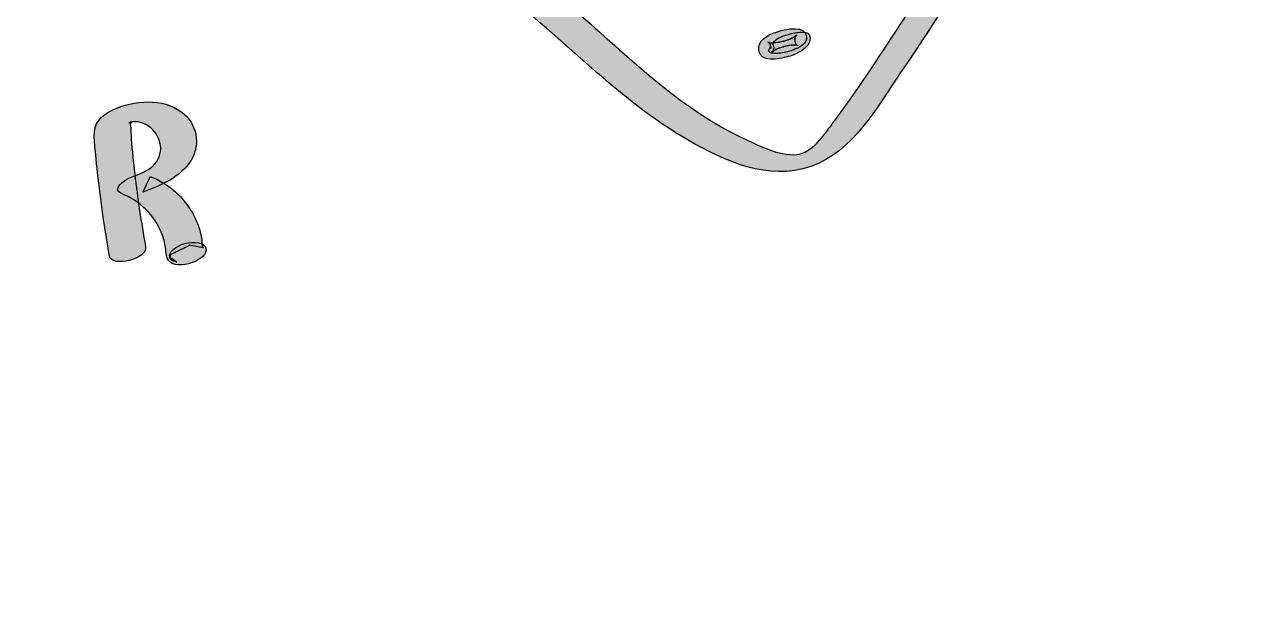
# Model space of a CAD drawing. Header units: millimetres. Extents: x -36 to 627, y -167 to 363.
# Drawn here: x 419.5 to 477.8, y 42.4 to 70.7 of the extents above; entities that cross this region are included whole.
import ezdxf

# ---------------------------------------------------------------- set-up
doc = ezdxf.new("R2010")
doc.units = ezdxf.units.MM
doc.header["$MEASUREMENT"] = 0
doc.layers.add('layer 1', color=7, linetype='Continuous')

msp = doc.modelspace()

# ---------------------------------------------------------------- hatches: boundary and pattern name
at = {"layer": 'layer 1', "true_color": 0x2b2a29}
h = msp.add_hatch(color=250, dxfattribs=at)
edge = h.paths.add_edge_path()
edge.add_spline(control_points=[(438.721, 74.7867), (439.8365, 73.9431), (441.0168, 73.1852), (442.1408, 72.3536), (445.2116, 70.0794), (447.7786, 67.1276), (451.1139, 65.2117), (452.8554, 64.2109), (454.9515, 63.2452), (456.9705, 63.9571), (458.9855, 64.6677), (460.1134, 66.768), (461.2502, 68.4337), (464.0831, 72.582), (466.6447, 76.912), (468.9307, 81.3846), (469.0946, 81.7065), (468.3389, 81.6656), (468.2183, 81.6485), (467.878, 81.6017), (467.3975, 81.4567), (467.2276, 81.1248), (465.3997, 77.5469), (463.3965, 74.0602), (461.2099, 70.689), (460.1785, 69.0988), (459.1311, 67.5041), (457.9919, 65.9885), (457.5955, 65.4613), (457.0197, 64.5974), (456.3019, 64.5262), (455.4355, 64.441), (454.3916, 64.9956), (453.63, 65.3594), (450.6304, 66.794), (448.2545, 69.2343), (445.7559, 71.3671), (443.9267, 72.9281), (441.7844, 74.1734), (439.9102, 75.6999), (439.542, 75.3612), (439.1434, 75.0583), (438.721, 74.7867)], knot_values=[0, 0, 0, 0, 0.0714286, 0.0714286, 0.0714286, 0.1428571, 0.1428571, 0.1428571, 0.2142857, 0.2142857, 0.2142857, 0.2857143, 0.2857143, 0.2857143, 0.3571429, 0.3571429, 0.3571429, 0.4285714, 0.4285714, 0.4285714, 0.5, 0.5, 0.5, 0.5714286, 0.5714286, 0.5714286, 0.6428571, 0.6428571, 0.6428571, 0.7142857, 0.7142857, 0.7142857, 0.7857143, 0.7857143, 0.7857143, 0.8571429, 0.8571429, 0.8571429, 0.9285714, 0.9285714, 0.9285714, 1, 1, 1, 1], degree=3, periodic=1)
h = msp.add_hatch(color=250, dxfattribs=at)
edge = h.paths.add_edge_path()
edge.add_spline(control_points=[(455.1617, 69.7976), (455.2104, 69.7265), (455.2256, 69.6443), (455.2127, 69.5598), (455.2167, 69.5846), (455.2216, 69.6088), (455.2256, 69.6337), (455.2109, 69.5485), (455.1706, 69.4715), (455.1144, 69.4065), (455.1381, 69.4336), (455.1617, 69.4615), (455.1849, 69.4886), (455.16, 69.4603), (455.1327, 69.4355), (455.1025, 69.413), (455.1428, 69.442), (455.183, 69.4704), (455.2233, 69.4987), (455.205, 69.4858), (455.1854, 69.4739), (455.1652, 69.4638), (455.2198, 69.4922), (455.2743, 69.5207), (455.3286, 69.5485), (455.3186, 69.5437), (455.3085, 69.539), (455.2984, 69.5348), (455.3642, 69.5614), (455.4304, 69.5881), (455.4967, 69.6148), (455.486, 69.6106), (455.4761, 69.6071), (455.4653, 69.6036), (455.5405, 69.6265), (455.6156, 69.6502), (455.6908, 69.6733), (455.6831, 69.671), (455.6749, 69.6686), (455.6671, 69.6668), (455.7441, 69.6839), (455.8205, 69.7017), (455.8973, 69.719), (455.8867, 69.7164), (455.876, 69.7148), (455.8654, 69.7129), (455.9359, 69.723), (456.0061, 69.733), (456.0766, 69.7431), (456.066, 69.7419), (456.0548, 69.7408), (456.0441, 69.7403), (456.1056, 69.7431), (456.1665, 69.7455), (456.2281, 69.7485), (456.214, 69.7485), (456.2004, 69.7485), (456.1866, 69.7497), (456.2358, 69.745), (456.2849, 69.7408), (456.3346, 69.7361), (456.3116, 69.7384), (456.2903, 69.7431), (456.2683, 69.7503), (456.3027, 69.7384), (456.3369, 69.7265), (456.3708, 69.7148), (456.3182, 69.7337), (456.2725, 69.7644), (456.2358, 69.807), (456.2517, 69.7881), (456.2678, 69.7686), (456.2838, 69.7497), (456.2044, 69.8461), (456.1855, 69.977), (456.2068, 70.0976), (456.2021, 70.0734), (456.1979, 70.0486), (456.1932, 70.0236), (456.2079, 70.1018), (456.2393, 70.1757), (456.2908, 70.2373), (456.2672, 70.2101), (456.2442, 70.1823), (456.2204, 70.1551), (456.2393, 70.1769), (456.2601, 70.1959), (456.2838, 70.213), (456.2838, 70.213), (456.163, 70.1273), (456.163, 70.1273), (456.1749, 70.135), (456.1866, 70.1425), (456.1997, 70.1491), (456.1452, 70.1207), (456.0909, 70.0924), (456.0363, 70.0638), (456.0452, 70.068), (456.0536, 70.0722), (456.0625, 70.0758), (455.9968, 70.0491), (455.9305, 70.0224), (455.8647, 69.9959), (455.8713, 69.9988), (455.8783, 70.0011), (455.8855, 70.0035), (455.8104, 69.9798), (455.7352, 69.9568), (455.6594, 69.9337), (455.6671, 69.9355), (455.6742, 69.9379), (455.6814, 69.9395), (455.6044, 69.9219), (455.5274, 69.9047), (455.4511, 69.8869), (455.4606, 69.8894), (455.4707, 69.8911), (455.4808, 69.8922), (455.3494, 69.8798), (455.2174, 69.8674), (455.0854, 69.8543), (455.0938, 69.8543), (455.1013, 69.8543), (455.109, 69.8538), (455.0599, 69.8585), (455.0109, 69.8632), (454.9618, 69.8681), (454.9795, 69.8662), (454.9967, 69.862), (455.0138, 69.8568), (454.9795, 69.8686), (454.9458, 69.8805), (454.9114, 69.8929), (454.9547, 69.8768), (454.9908, 69.8503), (455.0203, 69.8159), (455.0044, 69.8349), (454.9884, 69.8538), (454.9723, 69.8728), (455.0351, 69.797), (455.0648, 69.6951), (455.0475, 69.5975), (455.0517, 69.6218), (455.0564, 69.6467), (455.0606, 69.6715), (455.0523, 69.6312), (455.0369, 69.5952), (455.0109, 69.5638), (455.0346, 69.5911), (455.0582, 69.6183), (455.0819, 69.6462), (455.07, 69.6319), (455.057, 69.62), (455.0423, 69.6088), (454.9931, 69.5804), (454.9676, 69.5408), (454.9648, 69.4898), (454.9482, 69.4502), (454.9623, 69.4189), (455.0067, 69.3957), (455.0624, 69.3674), (455.121, 69.3531), (455.1825, 69.3531), (455.2682, 69.3414), (455.3541, 69.3419), (455.4398, 69.3538), (455.6665, 69.3781), (455.8944, 69.4266), (456.1075, 69.5059), (456.1737, 69.5324), (456.2393, 69.5591), (456.3056, 69.5858), (456.4081, 69.6296), (456.5027, 69.6869), (456.5897, 69.7567), (456.7117, 69.848), (456.7796, 69.9882), (456.766, 70.1408), (456.7618, 70.1863), (456.7489, 70.2307), (456.7276, 70.2715), (456.6974, 70.3296), (456.6518, 70.3857), (456.601, 70.4267), (456.5839, 70.4408), (456.5642, 70.4527), (456.5441, 70.4616), (456.4938, 70.4834), (456.4383, 70.5047), (456.3832, 70.5124), (456.0181, 70.5651), (455.6358, 70.4721), (455.2914, 70.3532), (455.0872, 70.2834), (454.8843, 70.1881), (454.7162, 70.0498), (454.7003, 70.0372), (454.6865, 70.0224), (454.6729, 70.0071), (454.6363, 69.9669), (454.5973, 69.9255), (454.5682, 69.8787), (454.5097, 69.7857), (454.486, 69.6668), (454.4835, 69.5591), (454.4818, 69.4734), (454.502, 69.384), (454.5516, 69.3128), (454.5884, 69.2603), (454.6327, 69.2058), (454.6878, 69.1709), (454.7558, 69.1288), (454.8375, 69.1017), (454.9161, 69.0904), (455.212, 69.0485), (455.5126, 69.0998), (455.7992, 69.1733), (456.0405, 69.2354), (456.2873, 69.3254), (456.501, 69.4561), (456.63, 69.5354), (456.7145, 69.6111), (456.8086, 69.7248), (456.8454, 69.7691), (456.8756, 69.8183), (456.895, 69.8728), (456.9407, 69.9976), (456.9547, 70.1432), (456.8767, 70.2567), (456.8566, 70.3005), (456.8234, 70.326), (456.7773, 70.3326), (456.7145, 70.3586), (456.6483, 70.3693), (456.5785, 70.3644), (456.4814, 70.3663), (456.3849, 70.3586), (456.2891, 70.3415), (456.1754, 70.3279), (456.0637, 70.3059), (455.953, 70.274), (455.8778, 70.2509), (455.8027, 70.2272), (455.7275, 70.2041), (455.6014, 70.161), (455.4813, 70.1059), (455.3659, 70.039), (455.3659, 70.039), (455.2453, 69.9533), (455.2453, 69.9533), (455.1884, 69.9154), (455.1605, 69.8632), (455.1617, 69.7976)], knot_values=[0, 0, 0, 0, 0.0119048, 0.0119048, 0.0119048, 0.0238095, 0.0238095, 0.0238095, 0.0357143, 0.0357143, 0.0357143, 0.047619, 0.047619, 0.047619, 0.0595238, 0.0595238, 0.0595238, 0.0714286, 0.0714286, 0.0714286, 0.0833333, 0.0833333, 0.0833333, 0.0952381, 0.0952381, 0.0952381, 0.1071429, 0.1071429, 0.1071429, 0.1190476, 0.1190476, 0.1190476, 0.1309524, 0.1309524, 0.1309524, 0.1428571, 0.1428571, 0.1428571, 0.1547619, 0.1547619, 0.1547619, 0.1666667, 0.1666667, 0.1666667, 0.1785714, 0.1785714, 0.1785714, 0.1904762, 0.1904762, 0.1904762, 0.202381, 0.202381, 0.202381, 0.2142857, 0.2142857, 0.2142857, 0.2261905, 0.2261905, 0.2261905, 0.2380952, 0.2380952, 0.2380952, 0.25, 0.25, 0.25, 0.2619048, 0.2619048, 0.2619048, 0.2738095, 0.2738095, 0.2738095, 0.2857143, 0.2857143, 0.2857143, 0.297619, 0.297619, 0.297619, 0.3095238, 0.3095238, 0.3095238, 0.3214286, 0.3214286, 0.3214286, 0.3333333, 0.3333333, 0.3333333, 0.3452381, 0.3452381, 0.3452381, 0.3571429, 0.3571429, 0.3571429, 0.3690476, 0.3690476, 0.3690476, 0.3809524, 0.3809524, 0.3809524, 0.3928571, 0.3928571, 0.3928571, 0.4047619, 0.4047619, 0.4047619, 0.4166667, 0.4166667, 0.4166667, 0.4285714, 0.4285714, 0.4285714, 0.4404762, 0.4404762, 0.4404762, 0.452381, 0.452381, 0.452381, 0.4642857, 0.4642857, 0.4642857, 0.4761905, 0.4761905, 0.4761905, 0.4880952, 0.4880952, 0.4880952, 0.5, 0.5, 0.5, 0.5119048, 0.5119048, 0.5119048, 0.5238095, 0.5238095, 0.5238095, 0.5357143, 0.5357143, 0.5357143, 0.547619, 0.547619, 0.547619, 0.5595238, 0.5595238, 0.5595238, 0.5714286, 0.5714286, 0.5714286, 0.5833333, 0.5833333, 0.5833333, 0.5952381, 0.5952381, 0.5952381, 0.6071429, 0.6071429, 0.6071429, 0.6190476, 0.6190476, 0.6190476, 0.6309524, 0.6309524, 0.6309524, 0.6428571, 0.6428571, 0.6428571, 0.6547619, 0.6547619, 0.6547619, 0.6666667, 0.6666667, 0.6666667, 0.6785714, 0.6785714, 0.6785714, 0.6904762, 0.6904762, 0.6904762, 0.702381, 0.702381, 0.702381, 0.7142857, 0.7142857, 0.7142857, 0.7261905, 0.7261905, 0.7261905, 0.7380952, 0.7380952, 0.7380952, 0.75, 0.75, 0.75, 0.7619048, 0.7619048, 0.7619048, 0.7738095, 0.7738095, 0.7738095, 0.7857143, 0.7857143, 0.7857143, 0.797619, 0.797619, 0.797619, 0.8095238, 0.8095238, 0.8095238, 0.8214286, 0.8214286, 0.8214286, 0.8333333, 0.8333333, 0.8333333, 0.8452381, 0.8452381, 0.8452381, 0.8571429, 0.8571429, 0.8571429, 0.8690476, 0.8690476, 0.8690476, 0.8809524, 0.8809524, 0.8809524, 0.8928571, 0.8928571, 0.8928571, 0.9047619, 0.9047619, 0.9047619, 0.9166667, 0.9166667, 0.9166667, 0.9285714, 0.9285714, 0.9285714, 0.9404762, 0.9404762, 0.9404762, 0.952381, 0.952381, 0.952381, 0.9642857, 0.9642857, 0.9642857, 0.9761905, 0.9761905, 0.9761905, 0.9880952, 0.9880952, 0.9880952, 1, 1, 1, 1], degree=3, periodic=1)
at = {"layer": 'layer 1', "true_color": 0x252422}
h = msp.add_hatch(color=250, dxfattribs=at)
edge = h.paths.add_edge_path()
edge.add_spline(control_points=[(425.2417, 60.1395), (425.0371, 61.2863), (424.8648, 62.4385), (424.7293, 63.5959), (424.6637, 64.1528), (424.6068, 64.7109), (424.5583, 65.2695), (424.5387, 65.4908), (424.566, 65.7642), (424.5122, 65.9756), (424.5518, 66.0217), (424.5565, 66.0559), (424.527, 66.0791), (424.4062, 66.0121), (424.4109, 66.0086), (424.5399, 66.0678), (424.4583, 66.0531), (424.695, 66.095), (424.6086, 66.0833), (425.3471, 66.1868), (426.0383, 65.4128), (425.959, 64.6901), (425.8703, 63.8848), (425.0684, 63.6261), (424.4511, 63.399), (424.2453, 63.3232), (423.5966, 62.8522), (424.1002, 62.6597), (424.9809, 62.3243), (425.6832, 61.6196), (426.0199, 60.7377), (426.0999, 60.5306), (426.1589, 60.3152), (426.1975, 60.0963), (426.2395, 59.8572), (426.1963, 59.5803), (426.3975, 59.4092), (426.6957, 59.1566), (427.2508, 59.2773), (427.5703, 59.411), (427.8131, 59.5129), (428.2137, 59.7561), (428.1242, 60.0827), (428.0863, 60.2187), (427.9154, 60.2815), (427.7953, 60.3046), (427.7841, 60.307), (427.7728, 60.3093), (427.7621, 60.3112), (427.3639, 60.388), (426.8544, 60.2548), (426.5496, 59.9862), (426.2832, 59.7519), (426.349, 59.4754), (426.7046, 59.4068), (426.7159, 59.4052), (426.7271, 59.4026), (426.7383, 59.4003), (426.6283, 59.4749), (426.5188, 59.5489), (426.4094, 59.6229), (426.42, 59.666), (426.43, 59.7098), (426.4408, 59.7531), (426.7467, 59.9022), (427.0525, 60.0513), (427.3585, 60.2009), (427.3449, 60.1993), (427.3313, 60.1974), (427.3171, 60.1962), (427.5425, 60.1543), (427.7674, 60.1122), (427.9929, 60.0703), (427.9107, 60.1365), (427.9313, 60.4465), (427.9124, 60.5556), (427.8798, 60.7436), (427.8314, 60.9283), (427.768, 61.1083), (427.6443, 61.4592), (427.4633, 61.7923), (427.2496, 62.0958), (426.8123, 62.7178), (426.1791, 63.2001), (425.4702, 63.4705), (425.3531, 63.2237), (425.2358, 62.9776), (425.1188, 62.7314), (425.9548, 63.0385), (426.9359, 63.4617), (427.4195, 64.2575), (427.8829, 65.0198), (427.6935, 65.9985), (426.9769, 66.5407), (426.0466, 67.243), (424.6861, 67.1241), (423.6802, 66.6507), (423.1125, 66.3839), (422.7623, 66.0234), (422.7972, 65.3772), (422.828, 64.8013), (422.8943, 64.2245), (422.9564, 63.651), (423.1001, 62.3207), (423.2918, 60.9969), (423.5269, 59.6803), (423.6263, 59.124), (425.3501, 59.5323), (425.2417, 60.1395)], knot_values=[0, 0, 0, 0, 0.0277778, 0.0277778, 0.0277778, 0.0555556, 0.0555556, 0.0555556, 0.0833333, 0.0833333, 0.0833333, 0.1111111, 0.1111111, 0.1111111, 0.1388889, 0.1388889, 0.1388889, 0.1666667, 0.1666667, 0.1666667, 0.1944444, 0.1944444, 0.1944444, 0.2222222, 0.2222222, 0.2222222, 0.25, 0.25, 0.25, 0.2777778, 0.2777778, 0.2777778, 0.3055556, 0.3055556, 0.3055556, 0.3333333, 0.3333333, 0.3333333, 0.3611111, 0.3611111, 0.3611111, 0.3888889, 0.3888889, 0.3888889, 0.4166667, 0.4166667, 0.4166667, 0.4444444, 0.4444444, 0.4444444, 0.4722222, 0.4722222, 0.4722222, 0.5, 0.5, 0.5, 0.5277778, 0.5277778, 0.5277778, 0.5555556, 0.5555556, 0.5555556, 0.5833333, 0.5833333, 0.5833333, 0.6111111, 0.6111111, 0.6111111, 0.6388889, 0.6388889, 0.6388889, 0.6666667, 0.6666667, 0.6666667, 0.6944444, 0.6944444, 0.6944444, 0.7222222, 0.7222222, 0.7222222, 0.75, 0.75, 0.75, 0.7777778, 0.7777778, 0.7777778, 0.8055556, 0.8055556, 0.8055556, 0.8333333, 0.8333333, 0.8333333, 0.8611111, 0.8611111, 0.8611111, 0.8888889, 0.8888889, 0.8888889, 0.9166667, 0.9166667, 0.9166667, 0.9444444, 0.9444444, 0.9444444, 0.9722222, 0.9722222, 0.9722222, 1, 1, 1, 1], degree=3, periodic=1)

# ---------------------------------------------------------------- linework, layer by layer
at = {"layer": 'layer 1', "color": 250, "lineweight": 25}
msp.add_open_spline([(524.7262, 31.4324), (524.7262, 31.4324), (527.7263, 31.4324), (527.7263, 31.4324), (527.7263, 31.4324), (527.7262, 53.5324), (527.7262, 53.5324), (527.7262, 53.5324), (524.7262, 53.5324), (524.7262, 53.5324), (524.7262, 53.5324), (524.7262, 73.5324), (524.7262, 73.5324), (524.7262, 73.5324), (527.7262, 73.5324), (527.7262, 73.5324), (527.7262, 73.5324), (527.7262, 95.5324), (527.7262, 95.5324), (527.7262, 95.5324), (524.7261, 95.5324), (524.7261, 95.5324), (524.7261, 95.5324), (524.7261, 111.5324), (524.7261, 111.5324), (524.7261, 111.5324), (527.7262, 111.5324), (527.7262, 111.5324), (527.7262, 111.5324), (527.7262, 116.5324), (527.7262, 116.5324), (527.7262, 138.5324), (509.7262, 156.5324), (487.7262, 156.5324), (487.7262, 156.5324), (474.726, 156.5323), (474.726, 156.5323), (474.726, 156.5323), (474.726, 153.5321), (474.726, 153.5321), (474.726, 153.5321), (454.7259, 153.5321), (454.7259, 153.5321), (454.7259, 153.5321), (454.7259, 156.5323), (454.7259, 156.5323), (454.7259, 156.5323), (434.7258, 156.5324), (434.7258, 156.5324), (434.7258, 156.5324), (434.7258, 153.5323), (434.7258, 153.5323), (434.7258, 153.5323), (414.7257, 153.5323), (414.7257, 153.5323), (414.7257, 153.5323), (414.7257, 156.5324), (414.7257, 156.5324), (414.7257, 156.5324), (390.7267, 156.5324), (390.7267, 156.5324), (390.7267, 156.5324), (390.7267, 153.5323), (390.7267, 153.5323), (390.7267, 153.5323), (370.7266, 153.5323), (370.7266, 153.5323), (370.7266, 153.5323), (370.7266, 156.5324), (370.7266, 156.5324), (370.7266, 156.5324), (350.7265, 156.5323), (350.7265, 156.5323), (350.7265, 156.5323), (350.7265, 153.5321), (350.7265, 153.5321), (350.7265, 153.5321), (330.7264, 153.5321), (330.7264, 153.5321), (330.7264, 153.5321), (330.7264, 156.5323), (330.7264, 156.5323), (330.7264, 156.5323), (317.7262, 156.5324), (317.7262, 156.5324), (295.7262, 156.5324), (277.7262, 138.5324), (277.7262, 116.5324), (277.7262, 116.5324), (277.726, 111.5324), (277.726, 111.5324), (277.726, 111.5324), (280.726, 111.5324), (280.726, 111.5324), (280.726, 111.5324), (280.726, 95.5324), (280.726, 95.5324), (280.726, 95.5324), (277.726, 95.5324), (277.726, 95.5324), (277.726, 95.5324), (277.7261, 73.5326), (277.7261, 73.5326), (277.7261, 73.5326), (280.7262, 73.5326), (280.7262, 73.5326), (280.7262, 73.5326), (280.7262, 53.5325), (280.7262, 53.5325), (280.7262, 53.5325), (277.7261, 53.5325), (277.7261, 53.5325), (277.7261, 53.5325), (277.977, 31.5494), (277.977, 31.5494), (277.977, 31.5494), (280.6398, 31.5634), (280.6398, 31.5634)], degree=3, knots=[0, 0, 0, 0, 0.025641, 0.025641, 0.025641, 0.0512821, 0.0512821, 0.0512821, 0.0769231, 0.0769231, 0.0769231, 0.1025641, 0.1025641, 0.1025641, 0.1282051, 0.1282051, 0.1282051, 0.1538462, 0.1538462, 0.1538462, 0.1794872, 0.1794872, 0.1794872, 0.2051282, 0.2051282, 0.2051282, 0.2307692, 0.2307692, 0.2307692, 0.2564103, 0.2564103, 0.2564103, 0.2820513, 0.2820513, 0.2820513, 0.3076923, 0.3076923, 0.3076923, 0.3333333, 0.3333333, 0.3333333, 0.3589744, 0.3589744, 0.3589744, 0.3846154, 0.3846154, 0.3846154, 0.4102564, 0.4102564, 0.4102564, 0.4358974, 0.4358974, 0.4358974, 0.4615385, 0.4615385, 0.4615385, 0.4871795, 0.4871795, 0.4871795, 0.5128205, 0.5128205, 0.5128205, 0.5384615, 0.5384615, 0.5384615, 0.5641026, 0.5641026, 0.5641026, 0.5897436, 0.5897436, 0.5897436, 0.6153846, 0.6153846, 0.6153846, 0.6410256, 0.6410256, 0.6410256, 0.6666667, 0.6666667, 0.6666667, 0.6923077, 0.6923077, 0.6923077, 0.7179487, 0.7179487, 0.7179487, 0.7435897, 0.7435897, 0.7435897, 0.7692308, 0.7692308, 0.7692308, 0.7948718, 0.7948718, 0.7948718, 0.8205128, 0.8205128, 0.8205128, 0.8461538, 0.8461538, 0.8461538, 0.8717949, 0.8717949, 0.8717949, 0.8974359, 0.8974359, 0.8974359, 0.9230769, 0.9230769, 0.9230769, 0.9487179, 0.9487179, 0.9487179, 0.974359, 0.974359, 0.974359, 1, 1, 1, 1], dxfattribs=at)
at = {"layer": 'layer 1', "color": 250}
for points, knots in [([(438.721, 74.7867), (439.8365, 73.9431), (441.0168, 73.1852), (442.1408, 72.3536), (445.2116, 70.0794), (447.7786, 67.1276), (451.1139, 65.2117), (452.8554, 64.2109), (454.9515, 63.2452), (456.9705, 63.9571), (458.9855, 64.6677), (460.1134, 66.768), (461.2502, 68.4337), (464.0831, 72.582), (466.6447, 76.912), (468.9307, 81.3846), (469.0946, 81.7065), (468.3389, 81.6656), (468.2183, 81.6485), (467.878, 81.6017), (467.3975, 81.4567), (467.2276, 81.1248), (465.3997, 77.5469), (463.3965, 74.0602), (461.2099, 70.689), (460.1785, 69.0988), (459.1311, 67.5041), (457.9919, 65.9885), (457.5955, 65.4613), (457.0197, 64.5974), (456.3019, 64.5262), (455.4355, 64.441), (454.3916, 64.9956), (453.63, 65.3594), (450.6304, 66.794), (448.2545, 69.2343), (445.7559, 71.3671), (443.9267, 72.9281), (441.7844, 74.1734), (439.9102, 75.6999), (439.542, 75.3612), (439.1434, 75.0583), (438.721, 74.7867)], [0, 0, 0, 0, 0.0714286, 0.0714286, 0.0714286, 0.1428571, 0.1428571, 0.1428571, 0.2142857, 0.2142857, 0.2142857, 0.2857143, 0.2857143, 0.2857143, 0.3571429, 0.3571429, 0.3571429, 0.4285714, 0.4285714, 0.4285714, 0.5, 0.5, 0.5, 0.5714286, 0.5714286, 0.5714286, 0.6428571, 0.6428571, 0.6428571, 0.7142857, 0.7142857, 0.7142857, 0.7857143, 0.7857143, 0.7857143, 0.8571429, 0.8571429, 0.8571429, 0.9285714, 0.9285714, 0.9285714, 1, 1, 1, 1]), ([(455.1617, 69.7976), (455.2104, 69.7265), (455.2256, 69.6443), (455.2127, 69.5598), (455.2167, 69.5846), (455.2216, 69.6088), (455.2256, 69.6337), (455.2109, 69.5485), (455.1706, 69.4715), (455.1144, 69.4065), (455.1381, 69.4336), (455.1617, 69.4615), (455.1849, 69.4886), (455.16, 69.4603), (455.1327, 69.4355), (455.1025, 69.413), (455.1428, 69.442), (455.183, 69.4704), (455.2233, 69.4987), (455.205, 69.4858), (455.1854, 69.4739), (455.1652, 69.4638), (455.2198, 69.4922), (455.2743, 69.5207), (455.3286, 69.5485), (455.3186, 69.5437), (455.3085, 69.539), (455.2984, 69.5348), (455.3642, 69.5614), (455.4304, 69.5881), (455.4967, 69.6148), (455.486, 69.6106), (455.4761, 69.6071), (455.4653, 69.6036), (455.5405, 69.6265), (455.6156, 69.6502), (455.6908, 69.6733), (455.6831, 69.671), (455.6749, 69.6686), (455.6671, 69.6668), (455.7441, 69.6839), (455.8205, 69.7017), (455.8973, 69.719), (455.8867, 69.7164), (455.876, 69.7148), (455.8654, 69.7129), (455.9359, 69.723), (456.0061, 69.733), (456.0766, 69.7431), (456.066, 69.7419), (456.0548, 69.7408), (456.0441, 69.7403), (456.1056, 69.7431), (456.1665, 69.7455), (456.2281, 69.7485), (456.214, 69.7485), (456.2004, 69.7485), (456.1866, 69.7497), (456.2358, 69.745), (456.2849, 69.7408), (456.3346, 69.7361), (456.3116, 69.7384), (456.2903, 69.7431), (456.2683, 69.7503), (456.3027, 69.7384), (456.3369, 69.7265), (456.3708, 69.7148), (456.3182, 69.7337), (456.2725, 69.7644), (456.2358, 69.807), (456.2517, 69.7881), (456.2678, 69.7686), (456.2838, 69.7497), (456.2044, 69.8461), (456.1855, 69.977), (456.2068, 70.0976), (456.2021, 70.0734), (456.1979, 70.0486), (456.1932, 70.0236), (456.2079, 70.1018), (456.2393, 70.1757), (456.2908, 70.2373), (456.2672, 70.2101), (456.2442, 70.1823), (456.2204, 70.1551), (456.2393, 70.1769), (456.2601, 70.1959), (456.2838, 70.213), (456.2838, 70.213), (456.163, 70.1273), (456.163, 70.1273), (456.1749, 70.135), (456.1866, 70.1425), (456.1997, 70.1491), (456.1452, 70.1207), (456.0909, 70.0924), (456.0363, 70.0638), (456.0452, 70.068), (456.0536, 70.0722), (456.0625, 70.0758), (455.9968, 70.0491), (455.9305, 70.0224), (455.8647, 69.9959), (455.8713, 69.9988), (455.8783, 70.0011), (455.8855, 70.0035), (455.8104, 69.9798), (455.7352, 69.9568), (455.6594, 69.9337), (455.6671, 69.9355), (455.6742, 69.9379), (455.6814, 69.9395), (455.6044, 69.9219), (455.5274, 69.9047), (455.4511, 69.8869), (455.4606, 69.8894), (455.4707, 69.8911), (455.4808, 69.8922), (455.3494, 69.8798), (455.2174, 69.8674), (455.0854, 69.8543), (455.0938, 69.8543), (455.1013, 69.8543), (455.109, 69.8538), (455.0599, 69.8585), (455.0109, 69.8632), (454.9618, 69.8681), (454.9795, 69.8662), (454.9967, 69.862), (455.0138, 69.8568), (454.9795, 69.8686), (454.9458, 69.8805), (454.9114, 69.8929), (454.9547, 69.8768), (454.9908, 69.8503), (455.0203, 69.8159), (455.0044, 69.8349), (454.9884, 69.8538), (454.9723, 69.8728), (455.0351, 69.797), (455.0648, 69.6951), (455.0475, 69.5975), (455.0517, 69.6218), (455.0564, 69.6467), (455.0606, 69.6715), (455.0523, 69.6312), (455.0369, 69.5952), (455.0109, 69.5638), (455.0346, 69.5911), (455.0582, 69.6183), (455.0819, 69.6462), (455.07, 69.6319), (455.057, 69.62), (455.0423, 69.6088), (454.9931, 69.5804), (454.9676, 69.5408), (454.9648, 69.4898), (454.9482, 69.4502), (454.9623, 69.4189), (455.0067, 69.3957), (455.0624, 69.3674), (455.121, 69.3531), (455.1825, 69.3531), (455.2682, 69.3414), (455.3541, 69.3419), (455.4398, 69.3538), (455.6665, 69.3781), (455.8944, 69.4266), (456.1075, 69.5059), (456.1737, 69.5324), (456.2393, 69.5591), (456.3056, 69.5858), (456.4081, 69.6296), (456.5027, 69.6869), (456.5897, 69.7567), (456.7117, 69.848), (456.7796, 69.9882), (456.766, 70.1408), (456.7618, 70.1863), (456.7489, 70.2307), (456.7276, 70.2715), (456.6974, 70.3296), (456.6518, 70.3857), (456.601, 70.4267), (456.5839, 70.4408), (456.5642, 70.4527), (456.5441, 70.4616), (456.4938, 70.4834), (456.4383, 70.5047), (456.3832, 70.5124), (456.0181, 70.5651), (455.6358, 70.4721), (455.2914, 70.3532), (455.0872, 70.2834), (454.8843, 70.1881), (454.7162, 70.0498), (454.7003, 70.0372), (454.6865, 70.0224), (454.6729, 70.0071), (454.6363, 69.9669), (454.5973, 69.9255), (454.5682, 69.8787), (454.5097, 69.7857), (454.486, 69.6668), (454.4835, 69.5591), (454.4818, 69.4734), (454.502, 69.384), (454.5516, 69.3128), (454.5884, 69.2603), (454.6327, 69.2058), (454.6878, 69.1709), (454.7558, 69.1288), (454.8375, 69.1017), (454.9161, 69.0904), (455.212, 69.0485), (455.5126, 69.0998), (455.7992, 69.1733), (456.0405, 69.2354), (456.2873, 69.3254), (456.501, 69.4561), (456.63, 69.5354), (456.7145, 69.6111), (456.8086, 69.7248), (456.8454, 69.7691), (456.8756, 69.8183), (456.895, 69.8728), (456.9407, 69.9976), (456.9547, 70.1432), (456.8767, 70.2567), (456.8566, 70.3005), (456.8234, 70.326), (456.7773, 70.3326), (456.7145, 70.3586), (456.6483, 70.3693), (456.5785, 70.3644), (456.4814, 70.3663), (456.3849, 70.3586), (456.2891, 70.3415), (456.1754, 70.3279), (456.0637, 70.3059), (455.953, 70.274), (455.8778, 70.2509), (455.8027, 70.2272), (455.7275, 70.2041), (455.6014, 70.161), (455.4813, 70.1059), (455.3659, 70.039), (455.3659, 70.039), (455.2453, 69.9533), (455.2453, 69.9533), (455.1884, 69.9154), (455.1605, 69.8632), (455.1617, 69.7976)], [0, 0, 0, 0, 0.0119048, 0.0119048, 0.0119048, 0.0238095, 0.0238095, 0.0238095, 0.0357143, 0.0357143, 0.0357143, 0.047619, 0.047619, 0.047619, 0.0595238, 0.0595238, 0.0595238, 0.0714286, 0.0714286, 0.0714286, 0.0833333, 0.0833333, 0.0833333, 0.0952381, 0.0952381, 0.0952381, 0.1071429, 0.1071429, 0.1071429, 0.1190476, 0.1190476, 0.1190476, 0.1309524, 0.1309524, 0.1309524, 0.1428571, 0.1428571, 0.1428571, 0.1547619, 0.1547619, 0.1547619, 0.1666667, 0.1666667, 0.1666667, 0.1785714, 0.1785714, 0.1785714, 0.1904762, 0.1904762, 0.1904762, 0.202381, 0.202381, 0.202381, 0.2142857, 0.2142857, 0.2142857, 0.2261905, 0.2261905, 0.2261905, 0.2380952, 0.2380952, 0.2380952, 0.25, 0.25, 0.25, 0.2619048, 0.2619048, 0.2619048, 0.2738095, 0.2738095, 0.2738095, 0.2857143, 0.2857143, 0.2857143, 0.297619, 0.297619, 0.297619, 0.3095238, 0.3095238, 0.3095238, 0.3214286, 0.3214286, 0.3214286, 0.3333333, 0.3333333, 0.3333333, 0.3452381, 0.3452381, 0.3452381, 0.3571429, 0.3571429, 0.3571429, 0.3690476, 0.3690476, 0.3690476, 0.3809524, 0.3809524, 0.3809524, 0.3928571, 0.3928571, 0.3928571, 0.4047619, 0.4047619, 0.4047619, 0.4166667, 0.4166667, 0.4166667, 0.4285714, 0.4285714, 0.4285714, 0.4404762, 0.4404762, 0.4404762, 0.452381, 0.452381, 0.452381, 0.4642857, 0.4642857, 0.4642857, 0.4761905, 0.4761905, 0.4761905, 0.4880952, 0.4880952, 0.4880952, 0.5, 0.5, 0.5, 0.5119048, 0.5119048, 0.5119048, 0.5238095, 0.5238095, 0.5238095, 0.5357143, 0.5357143, 0.5357143, 0.547619, 0.547619, 0.547619, 0.5595238, 0.5595238, 0.5595238, 0.5714286, 0.5714286, 0.5714286, 0.5833333, 0.5833333, 0.5833333, 0.5952381, 0.5952381, 0.5952381, 0.6071429, 0.6071429, 0.6071429, 0.6190476, 0.6190476, 0.6190476, 0.6309524, 0.6309524, 0.6309524, 0.6428571, 0.6428571, 0.6428571, 0.6547619, 0.6547619, 0.6547619, 0.6666667, 0.6666667, 0.6666667, 0.6785714, 0.6785714, 0.6785714, 0.6904762, 0.6904762, 0.6904762, 0.702381, 0.702381, 0.702381, 0.7142857, 0.7142857, 0.7142857, 0.7261905, 0.7261905, 0.7261905, 0.7380952, 0.7380952, 0.7380952, 0.75, 0.75, 0.75, 0.7619048, 0.7619048, 0.7619048, 0.7738095, 0.7738095, 0.7738095, 0.7857143, 0.7857143, 0.7857143, 0.797619, 0.797619, 0.797619, 0.8095238, 0.8095238, 0.8095238, 0.8214286, 0.8214286, 0.8214286, 0.8333333, 0.8333333, 0.8333333, 0.8452381, 0.8452381, 0.8452381, 0.8571429, 0.8571429, 0.8571429, 0.8690476, 0.8690476, 0.8690476, 0.8809524, 0.8809524, 0.8809524, 0.8928571, 0.8928571, 0.8928571, 0.9047619, 0.9047619, 0.9047619, 0.9166667, 0.9166667, 0.9166667, 0.9285714, 0.9285714, 0.9285714, 0.9404762, 0.9404762, 0.9404762, 0.952381, 0.952381, 0.952381, 0.9642857, 0.9642857, 0.9642857, 0.9761905, 0.9761905, 0.9761905, 0.9880952, 0.9880952, 0.9880952, 1, 1, 1, 1]), ([(425.2417, 60.1395), (425.0371, 61.2863), (424.8648, 62.4385), (424.7293, 63.5959), (424.6637, 64.1528), (424.6068, 64.7109), (424.5583, 65.2695), (424.5387, 65.4908), (424.566, 65.7642), (424.5122, 65.9756), (424.5518, 66.0217), (424.5565, 66.0559), (424.527, 66.0791), (424.4062, 66.0121), (424.4109, 66.0086), (424.5399, 66.0678), (424.4583, 66.0531), (424.695, 66.095), (424.6086, 66.0833), (425.3471, 66.1868), (426.0383, 65.4128), (425.959, 64.6901), (425.8703, 63.8848), (425.0684, 63.6261), (424.4511, 63.399), (424.2453, 63.3232), (423.5966, 62.8522), (424.1002, 62.6597), (424.9809, 62.3243), (425.6832, 61.6196), (426.0199, 60.7377), (426.0999, 60.5306), (426.1589, 60.3152), (426.1975, 60.0963), (426.2395, 59.8572), (426.1963, 59.5803), (426.3975, 59.4092), (426.6957, 59.1566), (427.2508, 59.2773), (427.5703, 59.411), (427.8131, 59.5129), (428.2137, 59.7561), (428.1242, 60.0827), (428.0863, 60.2187), (427.9154, 60.2815), (427.7953, 60.3046), (427.7841, 60.307), (427.7728, 60.3093), (427.7621, 60.3112), (427.3639, 60.388), (426.8544, 60.2548), (426.5496, 59.9862), (426.2832, 59.7519), (426.349, 59.4754), (426.7046, 59.4068), (426.7159, 59.4052), (426.7271, 59.4026), (426.7383, 59.4003), (426.6283, 59.4749), (426.5188, 59.5489), (426.4094, 59.6229), (426.42, 59.666), (426.43, 59.7098), (426.4408, 59.7531), (426.7467, 59.9022), (427.0525, 60.0513), (427.3585, 60.2009), (427.3449, 60.1993), (427.3313, 60.1974), (427.3171, 60.1962), (427.5425, 60.1543), (427.7674, 60.1122), (427.9929, 60.0703), (427.9107, 60.1365), (427.9313, 60.4465), (427.9124, 60.5556), (427.8798, 60.7436), (427.8314, 60.9283), (427.768, 61.1083), (427.6443, 61.4592), (427.4633, 61.7923), (427.2496, 62.0958), (426.8123, 62.7178), (426.1791, 63.2001), (425.4702, 63.4705), (425.3531, 63.2237), (425.2358, 62.9776), (425.1188, 62.7314), (425.9548, 63.0385), (426.9359, 63.4617), (427.4195, 64.2575), (427.8829, 65.0198), (427.6935, 65.9985), (426.9769, 66.5407), (426.0466, 67.243), (424.6861, 67.1241), (423.6802, 66.6507), (423.1125, 66.3839), (422.7623, 66.0234), (422.7972, 65.3772), (422.828, 64.8013), (422.8943, 64.2245), (422.9564, 63.651), (423.1001, 62.3207), (423.2918, 60.9969), (423.5269, 59.6803), (423.6263, 59.124), (425.3501, 59.5323), (425.2417, 60.1395)], [0, 0, 0, 0, 0.0277778, 0.0277778, 0.0277778, 0.0555556, 0.0555556, 0.0555556, 0.0833333, 0.0833333, 0.0833333, 0.1111111, 0.1111111, 0.1111111, 0.1388889, 0.1388889, 0.1388889, 0.1666667, 0.1666667, 0.1666667, 0.1944444, 0.1944444, 0.1944444, 0.2222222, 0.2222222, 0.2222222, 0.25, 0.25, 0.25, 0.2777778, 0.2777778, 0.2777778, 0.3055556, 0.3055556, 0.3055556, 0.3333333, 0.3333333, 0.3333333, 0.3611111, 0.3611111, 0.3611111, 0.3888889, 0.3888889, 0.3888889, 0.4166667, 0.4166667, 0.4166667, 0.4444444, 0.4444444, 0.4444444, 0.4722222, 0.4722222, 0.4722222, 0.5, 0.5, 0.5, 0.5277778, 0.5277778, 0.5277778, 0.5555556, 0.5555556, 0.5555556, 0.5833333, 0.5833333, 0.5833333, 0.6111111, 0.6111111, 0.6111111, 0.6388889, 0.6388889, 0.6388889, 0.6666667, 0.6666667, 0.6666667, 0.6944444, 0.6944444, 0.6944444, 0.7222222, 0.7222222, 0.7222222, 0.75, 0.75, 0.75, 0.7777778, 0.7777778, 0.7777778, 0.8055556, 0.8055556, 0.8055556, 0.8333333, 0.8333333, 0.8333333, 0.8611111, 0.8611111, 0.8611111, 0.8888889, 0.8888889, 0.8888889, 0.9166667, 0.9166667, 0.9166667, 0.9444444, 0.9444444, 0.9444444, 0.9722222, 0.9722222, 0.9722222, 1, 1, 1, 1])]:
    msp.add_open_spline(points, degree=3, knots=knots, dxfattribs=at)

doc.saveas('drawing.dxf')
